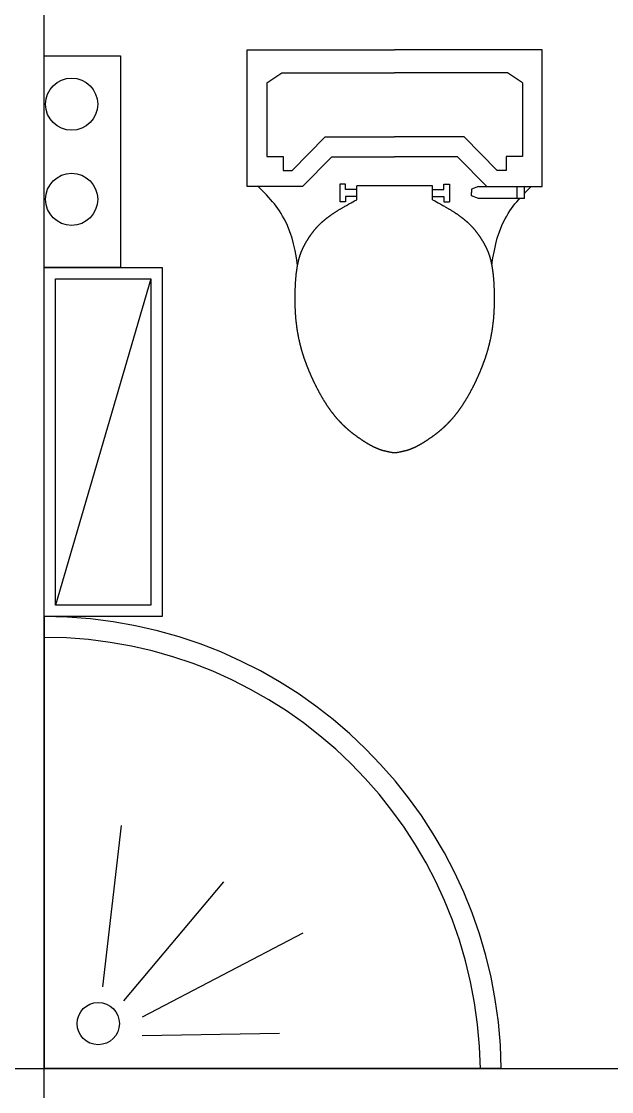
# Model space of a CAD drawing. Extents: x -72339 to 59654, y -38057 to 42097.
# Drawn here: x -4538 to -3519, y 31880 to 33727 of the extents above; entities that cross this region are included whole.
import ezdxf

# ---------------------------------------------------------------- set-up
doc = ezdxf.new("R2010")
doc.units = 0
doc.header["$MEASUREMENT"] = 0
doc.layers.get('0').update_dxf_attribs({"linetype": 'CONTINUOUS'})
doc.layers.add('HUM', color=7, linetype='CONTINUOUS')

# ---------------------------------------------------------------- blocks, each defined once
blk = doc.blocks.new('1068')
for p, q in [((350.8, 1758.5), (605.1, 1758.5)), ((350.8, 1522.4), (350.8, 1758.5)), ((859.5, 1758.5), (605.1, 1758.5)), ((859.5, 1522.4), (859.5, 1758.5)), ((384.7, 1701.6), (410.1, 1718.5)), ((410.1, 1718.5), (605.1, 1718.5)), ((800.2, 1718.5), (605.1, 1718.5)), ((825.6, 1701.6), (800.2, 1718.5)), ((384.7, 1701.6), (384.7, 1574.4)), ((825.6, 1701.6), (825.6, 1574.4)), ((428.2, 1550.2), (485.3, 1608.1)), ((485.3, 1608.1), (605.1, 1608.1)), ((725, 1608.1), (605.1, 1608.1)), ((782.1, 1550.2), (725, 1608.1)), ((384.7, 1574.4), (412.5, 1574.4)), ((412.5, 1574.4), (412.5, 1550.2)), ((445.8, 1522.4), (496.6, 1573.9)), ((496.6, 1573.9), (605.1, 1573.9)), ((713.7, 1573.9), (605.1, 1573.9)), ((764.5, 1522.4), (713.7, 1573.9)), ((797.8, 1574.4), (797.8, 1550.2)), ((825.6, 1574.4), (797.8, 1574.4)), ((412.5, 1550.2), (428.2, 1550.2)), ((797.8, 1550.2), (782.1, 1550.2)), ((445.8, 1522.4), (350.8, 1522.4)), ((510.6, 1526.3), (510.6, 1496.2)), ((520.1, 1526.3), (510.6, 1526.3)), ((520.1, 1517.2), (520.1, 1526.3)), ((538.9, 1517.2), (520.1, 1517.2)), ((539.7, 1499.5), (539.7, 1523.7)), ((670.6, 1523.7), (539.7, 1523.7)), ((670.6, 1499.5), (670.6, 1523.7)), ((671.4, 1517.2), (690.2, 1517.2)), ((690.2, 1526.3), (699.7, 1526.3)), ((690.2, 1517.2), (690.2, 1526.3)), ((699.7, 1526.3), (699.7, 1496.2)), ((749.8, 1522.4), (738, 1518)), ((738, 1518), (738, 1512.2)), ((749.8, 1522.4), (859.5, 1522.4)), ((816.6, 1502), (816.6, 1522.4)), ((829.1, 1502), (829.1, 1522.4)), ((520.1, 1496.2), (510.6, 1496.2)), ((520.1, 1505.3), (520.1, 1496.2)), ((538.9, 1505.3), (520.1, 1505.3)), ((671.4, 1505.3), (690.2, 1505.3)), ((690.2, 1505.3), (690.2, 1496.2)), ((690.2, 1496.2), (699.7, 1496.2)), ((738, 1506.4), (738, 1512.2)), ((749.8, 1502), (738, 1506.4)), ((829.1, 1502), (749.8, 1502)), ((184.4, 1363.2), (19.4, 799.7)), ((0, 780.3), (0, 0)), ((132.8, 419.4), (100.6, 141.3)), ((309.9, 322.6), (136.8, 117.1)), ((446.7, 234), (169, 88.9)), ((406.5, 60.7), (169, 56.7)), ((789.1, 0), (0, 0))]:
    blk.add_line(p, q)
for points in [[(132.1, 1747.9), (132.1, 1382.6), (0, 1382.6), (0, 1747.9)], [(203.8, 1382.6), (203.8, 780.3), (0, 780.3), (0, 1382.6)], [(184.4, 1363.2), (184.4, 799.7), (19.4, 799.7), (19.4, 1363.2)]]:
    blk.add_lwpolyline(points, close=True)
for points in [[(437.6, 1386.7), (435.6, 1399.3), (433.1, 1412.2), (430.6, 1423.4), (428, 1433.1), (425.4, 1441.5), (422.7, 1448.9), (420, 1455.3), (417.3, 1461.2), (414.6, 1466.5), (411.8, 1471.4), (409.1, 1476), (406.3, 1480.4), (403.4, 1484.5), (400.5, 1488.5), (397.5, 1492.3), (394.3, 1496.1), (391, 1500), (387.5, 1503.9), (383.8, 1507.9), (379.8, 1512.1), (375.4, 1516.5), (370.6, 1521.1), (369.3, 1522.4)], [(829.1, 1510.6), (830.5, 1512.1), (834.9, 1516.5), (839.7, 1521.1), (841, 1522.4)], [(670.6, 1499.5), (674.3, 1497.5), (677.6, 1495.7), (680.4, 1494.2), (682.8, 1492.9), (684.9, 1491.7), (686.7, 1490.8), (688.2, 1489.9), (689.6, 1489.1), (691, 1488.3), (692.2, 1487.6), (693.3, 1487), (694.4, 1486.4), (695.4, 1485.8), (696.4, 1485.2), (697.3, 1484.6), (698.2, 1484.1), (699.1, 1483.6), (700, 1483.1), (700.9, 1482.5), (701.7, 1482), (702.5, 1481.5), (703.3, 1481), (704.1, 1480.6), (704.8, 1480.1), (705.6, 1479.6), (706.3, 1479.2), (707, 1478.7), (707.7, 1478.3), (708.4, 1477.8), (709.1, 1477.4), (709.7, 1477), (710.4, 1476.5), (711, 1476.1), (711.6, 1475.7), (712.2, 1475.3), (712.8, 1474.9), (713.4, 1474.5), (713.9, 1474.1), (714.5, 1473.7), (715, 1473.3), (715.6, 1473), (716.1, 1472.6), (716.6, 1472.2), (717.1, 1471.9), (717.6, 1471.5), (718.1, 1471.1), (718.5, 1470.8), (719, 1470.4), (719.5, 1470.1), (719.9, 1469.8), (720.4, 1469.4), (720.8, 1469.1), (721.2, 1468.8), (721.7, 1468.4), (722.1, 1468.1), (722.5, 1467.8), (722.9, 1467.4), (723.3, 1467.1), (723.7, 1466.8), (724.1, 1466.5), (724.5, 1466.2), (724.9, 1465.9), (725.3, 1465.5), (725.6, 1465.2), (726, 1464.9), (726.4, 1464.6), (726.8, 1464.3), (727.1, 1464), (727.5, 1463.7), (727.8, 1463.4), (728.2, 1463.1), (728.5, 1462.8), (728.9, 1462.5), (729.2, 1462.2), (729.5, 1461.9), (729.9, 1461.6), (730.2, 1461.3), (730.5, 1461), (730.8, 1460.7), (731.2, 1460.5), (731.5, 1460.2), (731.8, 1459.9), (732.1, 1459.6), (732.4, 1459.3), (732.7, 1459), (733, 1458.7), (733.3, 1458.5), (733.6, 1458.2), (733.9, 1457.9), (734.2, 1457.6), (734.5, 1457.3), (734.7, 1457), (735, 1456.8), (735.3, 1456.5), (735.6, 1456.2), (735.9, 1455.9), (736.1, 1455.6), (736.4, 1455.4), (736.7, 1455.1), (737, 1454.8), (737.2, 1454.5), (737.5, 1454.2), (737.7, 1454), (738, 1453.7), (738.3, 1453.4), (738.5, 1453.1), (738.8, 1452.8), (739, 1452.6), (739.3, 1452.3), (739.6, 1452), (739.8, 1451.7), (740.1, 1451.4), (740.3, 1451.1), (740.6, 1450.9), (740.8, 1450.6), (741.1, 1450.3), (741.3, 1450), (741.5, 1449.7), (741.8, 1449.4), (742, 1449.1), (742.3, 1448.9), (742.5, 1448.6), (742.8, 1448.3), (743, 1448), (743.3, 1447.7), (743.5, 1447.4), (743.7, 1447.1), (744, 1446.8), (744.2, 1446.5), (744.5, 1446.2), (744.7, 1445.9), (744.9, 1445.6), (745.2, 1445.3), (745.4, 1445), (745.7, 1444.7), (745.9, 1444.4), (746.1, 1444.1), (746.4, 1443.8), (746.6, 1443.5), (746.8, 1443.2), (747.1, 1442.9), (747.3, 1442.6), (747.6, 1442.2), (747.8, 1441.9), (748, 1441.6), (748.3, 1441.3), (748.5, 1441), (748.7, 1440.6), (749, 1440.3), (749.2, 1440), (749.4, 1439.7), (749.7, 1439.3), (749.9, 1439), (750.1, 1438.7), (750.4, 1438.4), (750.6, 1438), (750.8, 1437.7), (751.1, 1437.4), (751.3, 1437), (751.5, 1436.7), (751.8, 1436.3), (752, 1436), (752.2, 1435.6), (752.5, 1435.3), (752.7, 1434.9), (752.9, 1434.6), (753.2, 1434.2), (753.4, 1433.9), (753.6, 1433.5), (753.8, 1433.2), (754.1, 1432.8), (754.3, 1432.4), (754.5, 1432.1), (754.8, 1431.7), (755, 1431.3), (755.2, 1431), (755.5, 1430.6), (755.7, 1430.2), (755.9, 1429.9), (756.2, 1429.5), (756.4, 1429.1), (756.6, 1428.7), (756.8, 1428.3), (757.1, 1427.9), (757.3, 1427.5), (757.5, 1427.2), (757.8, 1426.8), (758, 1426.4), (758.2, 1426), (758.5, 1425.6), (758.7, 1425.2), (758.9, 1424.7), (759.1, 1424.3), (759.4, 1423.9), (759.6, 1423.5), (759.8, 1423.1), (760, 1422.7), (760.3, 1422.3), (760.5, 1421.8), (760.7, 1421.4), (761, 1421), (761.2, 1420.5), (761.4, 1420.1), (761.6, 1419.7), (761.8, 1419.2), (762.1, 1418.8), (762.3, 1418.3), (762.5, 1417.9), (762.7, 1417.5), (762.9, 1417), (763.2, 1416.5), (763.4, 1416.1), (763.6, 1415.6), (763.8, 1415.2), (764, 1414.7), (764.2, 1414.2), (764.4, 1413.7), (764.7, 1413.3), (764.9, 1412.8), (765.1, 1412.3), (765.3, 1411.8), (765.5, 1411.3), (765.7, 1410.8), (765.9, 1410.3), (766.1, 1409.9), (766.3, 1409.4), (766.5, 1408.8), (766.7, 1408.3), (766.9, 1407.8), (767.1, 1407.3), (767.3, 1406.8), (767.5, 1406.3), (767.6, 1405.8), (767.8, 1405.2), (768, 1404.7), (768.2, 1404.2), (768.4, 1403.6), (768.6, 1403.1), (768.7, 1402.5), (768.9, 1402), (769.1, 1401.5), (769.3, 1400.9), (769.4, 1400.3), (769.6, 1399.8), (769.8, 1399.2), (769.9, 1398.7), (770.1, 1398.1), (770.2, 1397.5), (770.4, 1396.9), (770.6, 1396.3), (770.7, 1395.8), (770.9, 1395.2), (771, 1394.6), (771.2, 1394), (771.3, 1393.4), (771.4, 1392.8), (771.6, 1392.2), (771.7, 1391.6), (771.9, 1390.9), (772, 1390.3), (772.1, 1389.7), (772.2, 1389.1), (772.4, 1388.5), (772.5, 1387.8), (772.6, 1387.2), (772.7, 1386.5), (772.9, 1385.9), (773, 1385.3), (773.1, 1384.6), (773.2, 1383.9), (773.3, 1383.3), (773.4, 1382.6), (773.5, 1382), (773.6, 1381.3), (773.7, 1380.6), (773.8, 1379.9), (773.9, 1379.3), (774, 1378.6), (774.1, 1377.9), (774.2, 1377.2), (774.3, 1376.5), (774.4, 1375.8), (774.5, 1375.1), (774.6, 1374.4), (774.7, 1373.7), (774.8, 1373), (774.8, 1372.2), (774.9, 1371.5), (775, 1370.8), (775.1, 1370), (775.2, 1369.3), (775.2, 1368.6), (775.3, 1367.8), (775.4, 1367.1), (775.4, 1366.3), (775.5, 1365.6), (775.6, 1364.8), (775.6, 1364.1), (775.7, 1363.3), (775.8, 1362.5), (775.8, 1361.7), (775.9, 1361), (775.9, 1360.2), (776, 1359.4), (776.1, 1358.6), (776.1, 1357.8), (776.2, 1357), (776.2, 1356.2), (776.3, 1355.4), (776.3, 1354.6), (776.3, 1353.8), (776.4, 1353), (776.4, 1352.1), (776.5, 1351.3), (776.5, 1350.5), (776.6, 1349.6), (776.6, 1348.8), (776.6, 1348), (776.7, 1347.1), (776.7, 1346.3), (776.7, 1345.4), (776.8, 1344.6), (776.8, 1343.7), (776.8, 1342.9), (776.8, 1342), (776.9, 1341.1), (776.9, 1340.3), (776.9, 1339.4), (776.9, 1338.5), (776.9, 1337.6), (776.9, 1336.8), (777, 1335.9), (777, 1335), (777, 1334.1), (777, 1333.2), (777, 1332.4), (777, 1331.5), (777, 1330.6), (777, 1329.7), (777, 1328.8), (777, 1327.9), (777, 1327), (777, 1326.1), (777, 1325.2), (777, 1324.3), (777, 1323.4), (777, 1322.5), (777, 1321.6), (776.9, 1320.7), (776.9, 1319.8), (776.9, 1318.9), (776.9, 1318.1), (776.9, 1317.2), (776.8, 1316.3), (776.8, 1315.4), (776.8, 1314.5), (776.7, 1313.6), (776.7, 1312.7), (776.7, 1311.8), (776.6, 1310.9), (776.6, 1310), (776.6, 1309.1), (776.5, 1308.2), (776.5, 1307.3), (776.4, 1306.4), (776.4, 1305.6), (776.3, 1304.7), (776.3, 1303.8), (776.2, 1302.9), (776.2, 1302), (776.1, 1301.2), (776, 1300.3), (776, 1299.4), (775.9, 1298.5), (775.8, 1297.7), (775.8, 1296.8), (775.7, 1295.9), (775.6, 1295.1), (775.5, 1294.2), (775.5, 1293.4), (775.4, 1292.5), (775.3, 1291.7), (775.2, 1290.8), (775.1, 1290), (775, 1289.1), (774.9, 1288.3), (774.8, 1287.5), (774.8, 1286.6), (774.7, 1285.8), (774.6, 1285), (774.5, 1284.2), (774.3, 1283.3), (774.2, 1282.5), (774.1, 1281.7), (774, 1280.9), (773.9, 1280.1), (773.8, 1279.3), (773.7, 1278.5), (773.6, 1277.7), (773.4, 1276.9), (773.3, 1276.1), (773.2, 1275.3), (773.1, 1274.5), (773, 1273.7), (772.8, 1272.9), (772.7, 1272.1), (772.6, 1271.4), (772.4, 1270.6), (772.3, 1269.8), (772.2, 1269), (772, 1268.3), (771.9, 1267.5), (771.8, 1266.7), (771.6, 1266), (771.5, 1265.2), (771.3, 1264.5), (771.2, 1263.7), (771, 1263), (770.9, 1262.2), (770.7, 1261.5), (770.6, 1260.8), (770.4, 1260), (770.3, 1259.3), (770.1, 1258.6), (770, 1257.9), (769.8, 1257.1), (769.7, 1256.4), (769.5, 1255.7), (769.3, 1255), (769.2, 1254.3), (769, 1253.6), (768.8, 1252.9), (768.7, 1252.2), (768.5, 1251.5), (768.3, 1250.8), (768.2, 1250.1), (768, 1249.4), (767.8, 1248.7), (767.7, 1248), (767.5, 1247.3), (767.3, 1246.7), (767.1, 1246), (767, 1245.3), (766.8, 1244.7), (766.6, 1244), (766.4, 1243.3), (766.3, 1242.7), (766.1, 1242), (765.9, 1241.4), (765.7, 1240.7), (765.5, 1240.1), (765.4, 1239.4), (765.2, 1238.8), (765, 1238.1), (764.8, 1237.5), (764.6, 1236.9), (764.4, 1236.2), (764.2, 1235.6), (764, 1235), (763.9, 1234.3), (763.7, 1233.7), (763.5, 1233.1), (763.3, 1232.5), (763.1, 1231.9), (762.9, 1231.2), (762.7, 1230.6), (762.5, 1230), (762.3, 1229.4), (762.1, 1228.8), (761.9, 1228.2), (761.7, 1227.5), (761.5, 1226.9), (761.3, 1226.3), (761.1, 1225.7), (760.9, 1225.1), (760.6, 1224.5), (760.4, 1223.9), (760.2, 1223.3), (760, 1222.7), (759.8, 1222.1), (759.6, 1221.5), (759.4, 1220.9), (759.1, 1220.3), (758.9, 1219.7), (758.7, 1219.1), (758.5, 1218.5), (758.3, 1217.9), (758, 1217.3), (757.8, 1216.7), (757.6, 1216.1), (757.4, 1215.5), (757.1, 1214.9), (756.9, 1214.3), (756.7, 1213.7), (756.4, 1213.1), (756.2, 1212.5), (756, 1211.9), (755.7, 1211.3), (755.5, 1210.7), (755.3, 1210.1), (755, 1209.5), (754.8, 1208.9), (754.5, 1208.3), (754.3, 1207.7), (754.1, 1207.1), (753.8, 1206.5), (753.6, 1205.9), (753.3, 1205.3), (753.1, 1204.6), (752.8, 1204), (752.6, 1203.4), (752.3, 1202.8), (752, 1202.2), (751.8, 1201.6), (751.5, 1201), (751.3, 1200.4), (751, 1199.7), (750.7, 1199.1), (750.5, 1198.5), (750.2, 1197.9), (749.9, 1197.3), (749.7, 1196.7), (749.4, 1196), (749.1, 1195.4), (748.9, 1194.8), (748.6, 1194.2), (748.3, 1193.6), (748, 1192.9), (747.7, 1192.3), (747.5, 1191.7), (747.2, 1191.1), (746.9, 1190.4), (746.6, 1189.8), (746.3, 1189.2), (746, 1188.6), (745.7, 1187.9), (745.5, 1187.3), (745.2, 1186.7), (744.9, 1186.1), (744.6, 1185.4), (744.3, 1184.8), (744, 1184.2), (743.7, 1183.5), (743.4, 1182.9), (743.1, 1182.3), (742.8, 1181.7), (742.4, 1181), (742.1, 1180.4), (741.8, 1179.8), (741.5, 1179.1), (741.2, 1178.5), (740.9, 1177.9), (740.6, 1177.2), (740.2, 1176.6), (739.9, 1176), (739.6, 1175.3), (739.3, 1174.7), (738.9, 1174.1), (738.6, 1173.4), (738.3, 1172.8), (738, 1172.2), (737.6, 1171.5), (737.3, 1170.9), (736.9, 1170.3), (736.6, 1169.6), (736.3, 1169), (735.9, 1168.4), (735.6, 1167.7), (735.2, 1167.1), (734.9, 1166.5), (734.5, 1165.8), (734.2, 1165.2), (733.8, 1164.6), (733.5, 1164), (733.1, 1163.3), (732.8, 1162.7), (732.4, 1162.1), (732, 1161.4), (731.7, 1160.8), (731.3, 1160.2), (730.9, 1159.5), (730.6, 1158.9), (730.2, 1158.3), (729.8, 1157.7), (729.5, 1157), (729.1, 1156.4), (728.7, 1155.8), (728.3, 1155.2), (728, 1154.5), (727.6, 1153.9), (727.2, 1153.3), (726.8, 1152.7), (726.4, 1152), (726.1, 1151.4), (725.7, 1150.8), (725.3, 1150.2), (724.9, 1149.6), (724.5, 1149), (724.1, 1148.4), (723.7, 1147.8), (723.3, 1147.1), (722.9, 1146.5), (722.6, 1145.9), (722.2, 1145.3), (721.8, 1144.7), (721.4, 1144.1), (721, 1143.5), (720.6, 1142.9), (720.2, 1142.4), (719.8, 1141.8), (719.4, 1141.2), (719, 1140.6), (718.6, 1140), (718.2, 1139.4), (717.7, 1138.8), (717.3, 1138.3), (716.9, 1137.7), (716.5, 1137.1), (716.1, 1136.5), (715.7, 1136), (715.3, 1135.4), (714.9, 1134.9), (714.5, 1134.3), (714.1, 1133.7), (713.6, 1133.2), (713.2, 1132.6), (712.8, 1132.1), (712.4, 1131.5), (712, 1131), (711.6, 1130.4), (711.2, 1129.9), (710.7, 1129.4), (710.3, 1128.8), (709.9, 1128.3), (709.5, 1127.8), (709.1, 1127.3), (708.6, 1126.8), (708.2, 1126.2), (707.8, 1125.7), (707.4, 1125.2), (707, 1124.7), (706.5, 1124.2), (706.1, 1123.7), (705.7, 1123.2), (705.3, 1122.7), (704.9, 1122.2), (704.4, 1121.7), (704, 1121.2), (703.6, 1120.8), (703.2, 1120.3), (702.7, 1119.8), (702.3, 1119.3), (701.9, 1118.8), (701.5, 1118.4), (701, 1117.9), (700.6, 1117.4), (700.2, 1117), (699.7, 1116.5), (699.3, 1116.1), (698.9, 1115.6), (698.5, 1115.2), (698, 1114.7), (697.6, 1114.3), (697.2, 1113.8), (696.7, 1113.4), (696.3, 1112.9), (695.9, 1112.5), (695.4, 1112.1), (695, 1111.6), (694.6, 1111.2), (694.1, 1110.8), (693.7, 1110.4), (693.3, 1109.9), (692.8, 1109.5), (692.4, 1109.1), (692, 1108.7), (691.5, 1108.3), (691.1, 1107.8), (690.6, 1107.4), (690.2, 1107), (689.8, 1106.6), (689.3, 1106.2), (688.9, 1105.8), (688.4, 1105.4), (688, 1105), (687.6, 1104.6), (687.1, 1104.2), (686.7, 1103.9), (686.2, 1103.5), (685.8, 1103.1), (685.4, 1102.7), (684.9, 1102.3), (684.5, 1101.9), (684, 1101.5), (683.6, 1101.2), (683.1, 1100.8), (682.7, 1100.4), (682.2, 1100), (681.8, 1099.7), (681.3, 1099.3), (680.9, 1098.9), (680.4, 1098.6), (680, 1098.2), (679.6, 1097.9), (679.1, 1097.5), (678.7, 1097.1), (678.2, 1096.8), (677.8, 1096.4), (677.3, 1096.1), (676.9, 1095.7), (676.4, 1095.4), (676, 1095), (675.5, 1094.7), (675.1, 1094.3), (674.6, 1094), (674.2, 1093.7), (673.7, 1093.3), (673.3, 1093), (672.8, 1092.7), (672.4, 1092.3), (671.9, 1092), (671.5, 1091.7), (671, 1091.3), (670.6, 1091), (670.1, 1090.7), (669.7, 1090.4), (669.2, 1090.1), (668.8, 1089.7), (668.3, 1089.4), (667.9, 1089.1), (667.5, 1088.8), (667, 1088.5), (666.6, 1088.2), (666.1, 1087.9), (665.7, 1087.6), (665.2, 1087.3), (664.8, 1087), (664.4, 1086.7), (663.9, 1086.4), (663.5, 1086.1), (663, 1085.8), (662.6, 1085.5), (662.2, 1085.2), (661.7, 1084.9), (661.3, 1084.6), (660.9, 1084.3), (660.4, 1084), (660, 1083.8), (659.6, 1083.5), (659.1, 1083.2), (658.7, 1082.9), (658.3, 1082.6), (657.9, 1082.4), (657.4, 1082.1), (657, 1081.8), (656.6, 1081.6), (656.2, 1081.3), (655.8, 1081), (655.3, 1080.8), (654.9, 1080.5), (654.5, 1080.3), (654.1, 1080), (653.7, 1079.7), (653.3, 1079.5), (652.8, 1079.2), (652.4, 1079), (652, 1078.7), (651.6, 1078.5), (651.2, 1078.3), (650.8, 1078), (650.4, 1077.8), (650, 1077.5), (649.6, 1077.3), (649.2, 1077.1), (648.8, 1076.8), (648.4, 1076.6), (648, 1076.4), (647.6, 1076.1), (647.2, 1075.9), (646.8, 1075.7), (646.4, 1075.5), (646, 1075.3), (645.6, 1075), (645.2, 1074.8), (644.8, 1074.6), (644.4, 1074.4), (643.9, 1074.2), (643.5, 1074), (643.1, 1073.8), (642.7, 1073.6), (642.3, 1073.3), (641.9, 1073.1), (641.5, 1072.9), (641.1, 1072.7), (640.7, 1072.5), (640.3, 1072.4), (639.9, 1072.2), (639.5, 1072), (639.1, 1071.8), (638.7, 1071.6), (638.3, 1071.4), (637.9, 1071.2), (637.5, 1071), (637, 1070.9), (636.6, 1070.7), (636.2, 1070.5), (635.8, 1070.3), (635.4, 1070.1), (635, 1070), (634.5, 1069.8), (634.1, 1069.6), (633.7, 1069.5), (633.3, 1069.3), (632.9, 1069.1), (632.4, 1069), (632, 1068.8), (631.6, 1068.7), (631.1, 1068.5), (630.7, 1068.4), (630.3, 1068.2), (629.8, 1068.1), (629.4, 1067.9), (628.9, 1067.8), (628.5, 1067.6), (628, 1067.5), (627.6, 1067.3), (627.1, 1067.2), (626.7, 1067), (626.2, 1066.9), (625.7, 1066.8), (625.3, 1066.6), (624.8, 1066.5), (624.3, 1066.4), (623.8, 1066.2), (623.4, 1066.1), (622.9, 1066), (622.4, 1065.9), (621.8, 1065.7), (621.3, 1065.6), (620.8, 1065.5), (620.3, 1065.4), (619.8, 1065.2), (619.2, 1065.1), (618.7, 1065), (618.1, 1064.9), (617.5, 1064.7), (617, 1064.6), (616.4, 1064.5), (615.8, 1064.4), (615.2, 1064.3), (614.6, 1064.1), (613.9, 1064), (613.3, 1063.9), (612.7, 1063.8), (612, 1063.6), (611.3, 1063.5), (610.6, 1063.4), (610, 1063.3), (609.3, 1063.2), (608.7, 1063), (608, 1062.9), (607.5, 1062.8), (607, 1062.8), (606.5, 1062.7), (606.2, 1062.6), (605.9, 1062.6), (605.7, 1062.5), (605.5, 1062.5), (605.4, 1062.5), (605.3, 1062.5), (605.2, 1062.5), (605.1, 1062.5), (605.1, 1062.5), (605, 1062.5), (604.9, 1062.5), (604.8, 1062.5), (604.6, 1062.5), (604.4, 1062.6), (604.1, 1062.6), (603.8, 1062.7), (603.3, 1062.8), (602.8, 1062.8), (602.3, 1062.9), (601.6, 1063), (601, 1063.2), (600.3, 1063.3), (599.7, 1063.4), (599, 1063.5), (598.3, 1063.6), (597.6, 1063.8), (597, 1063.9), (596.4, 1064), (595.7, 1064.1), (595.1, 1064.3), (594.5, 1064.4), (593.9, 1064.5), (593.3, 1064.6), (592.8, 1064.7), (592.2, 1064.9), (591.6, 1065), (591.1, 1065.1), (590.5, 1065.2), (590, 1065.4), (589.5, 1065.5), (589, 1065.6), (588.4, 1065.7), (587.9, 1065.9), (587.4, 1066), (586.9, 1066.1), (586.5, 1066.2), (586, 1066.4), (585.5, 1066.5), (585, 1066.6), (584.6, 1066.8), (584.1, 1066.9), (583.6, 1067), (583.2, 1067.2), (582.7, 1067.3), (582.3, 1067.5), (581.8, 1067.6), (581.4, 1067.8), (580.9, 1067.9), (580.5, 1068.1), (580, 1068.2), (579.6, 1068.4), (579.2, 1068.5), (578.7, 1068.7), (578.3, 1068.8), (577.9, 1069), (577.4, 1069.1), (577, 1069.3), (576.6, 1069.5), (576.2, 1069.6), (575.7, 1069.8), (575.3, 1070), (574.9, 1070.1), (574.5, 1070.3), (574.1, 1070.5), (573.7, 1070.7), (573.3, 1070.9), (572.8, 1071), (572.4, 1071.2), (572, 1071.4), (571.6, 1071.6), (571.2, 1071.8), (570.8, 1072), (570.4, 1072.2), (570, 1072.4), (569.6, 1072.5), (569.2, 1072.7), (568.8, 1072.9), (568.4, 1073.1), (568, 1073.3), (567.6, 1073.6), (567.2, 1073.8), (566.8, 1074), (566.4, 1074.2), (565.9, 1074.4), (565.5, 1074.6), (565.1, 1074.8), (564.7, 1075), (564.3, 1075.3), (563.9, 1075.5), (563.5, 1075.7), (563.1, 1075.9), (562.7, 1076.1), (562.3, 1076.4), (561.9, 1076.6), (561.5, 1076.8), (561.1, 1077.1), (560.7, 1077.3), (560.3, 1077.5), (559.9, 1077.8), (559.5, 1078), (559.1, 1078.3), (558.7, 1078.5), (558.3, 1078.7), (557.9, 1079), (557.5, 1079.2), (557, 1079.5), (556.6, 1079.7), (556.2, 1080), (555.8, 1080.3), (555.4, 1080.5), (555, 1080.8), (554.5, 1081), (554.1, 1081.3), (553.7, 1081.6), (553.3, 1081.8), (552.9, 1082.1), (552.4, 1082.4), (552, 1082.6), (551.6, 1082.9), (551.1, 1083.2), (550.7, 1083.5), (550.3, 1083.8), (549.9, 1084), (549.4, 1084.3), (549, 1084.6), (548.6, 1084.9), (548.1, 1085.2), (547.7, 1085.5), (547.2, 1085.8), (546.8, 1086.1), (546.4, 1086.4), (545.9, 1086.7), (545.5, 1087), (545.1, 1087.3), (544.6, 1087.6), (544.2, 1087.9), (543.7, 1088.2), (543.3, 1088.5), (542.8, 1088.8), (542.4, 1089.1), (542, 1089.4), (541.5, 1089.7), (541.1, 1090.1), (540.6, 1090.4), (540.2, 1090.7), (539.7, 1091), (539.3, 1091.3), (538.8, 1091.7), (538.4, 1092), (537.9, 1092.3), (537.5, 1092.7), (537, 1093), (536.6, 1093.3), (536.1, 1093.7), (535.7, 1094), (535.2, 1094.3), (534.8, 1094.7), (534.3, 1095), (533.9, 1095.4), (533.4, 1095.7), (533, 1096.1), (532.5, 1096.4), (532.1, 1096.8), (531.6, 1097.1), (531.2, 1097.5), (530.7, 1097.9), (530.3, 1098.2), (529.9, 1098.6), (529.4, 1098.9), (529, 1099.3), (528.5, 1099.7), (528.1, 1100), (527.6, 1100.4), (527.2, 1100.8), (526.7, 1101.2), (526.3, 1101.5), (525.8, 1101.9), (525.4, 1102.3), (524.9, 1102.7), (524.5, 1103.1), (524.1, 1103.5), (523.6, 1103.9), (523.2, 1104.2), (522.7, 1104.6), (522.3, 1105), (521.9, 1105.4), (521.4, 1105.8), (521, 1106.2), (520.5, 1106.6), (520.1, 1107), (519.7, 1107.4), (519.2, 1107.8), (518.8, 1108.3), (518.3, 1108.7), (517.9, 1109.1), (517.5, 1109.5), (517, 1109.9), (516.6, 1110.4), (516.2, 1110.8), (515.7, 1111.2), (515.3, 1111.6), (514.9, 1112.1), (514.4, 1112.5), (514, 1112.9), (513.6, 1113.4), (513.1, 1113.8), (512.7, 1114.3), (512.3, 1114.7), (511.8, 1115.2), (511.4, 1115.6), (511, 1116.1), (510.6, 1116.5), (510.1, 1117), (509.7, 1117.4), (509.3, 1117.9), (508.8, 1118.4), (508.4, 1118.8), (508, 1119.3), (507.6, 1119.8), (507.1, 1120.3), (506.7, 1120.8), (506.3, 1121.2), (505.9, 1121.7), (505.4, 1122.2), (505, 1122.7), (504.6, 1123.2), (504.2, 1123.7), (503.8, 1124.2), (503.3, 1124.7), (502.9, 1125.2), (502.5, 1125.7), (502.1, 1126.2), (501.6, 1126.8), (501.2, 1127.3), (500.8, 1127.8), (500.4, 1128.3), (500, 1128.8), (499.6, 1129.4), (499.1, 1129.9), (498.7, 1130.4), (498.3, 1131), (497.9, 1131.5), (497.5, 1132.1), (497.1, 1132.6), (496.7, 1133.2), (496.2, 1133.7), (495.8, 1134.3), (495.4, 1134.9), (495, 1135.4), (494.6, 1136), (494.2, 1136.5), (493.8, 1137.1), (493.4, 1137.7), (493, 1138.3), (492.6, 1138.8), (492.1, 1139.4), (491.7, 1140), (491.3, 1140.6), (490.9, 1141.2), (490.5, 1141.8), (490.1, 1142.4), (489.7, 1142.9), (489.3, 1143.5), (488.9, 1144.1), (488.5, 1144.7), (488.1, 1145.3), (487.7, 1145.9), (487.3, 1146.5), (487, 1147.1), (486.6, 1147.8), (486.2, 1148.4), (485.8, 1149), (485.4, 1149.6), (485, 1150.2), (484.6, 1150.8), (484.2, 1151.4), (483.9, 1152), (483.5, 1152.7), (483.1, 1153.3), (482.7, 1153.9), (482.3, 1154.5), (482, 1155.2), (481.6, 1155.8), (481.2, 1156.4), (480.8, 1157), (480.5, 1157.7), (480.1, 1158.3), (479.7, 1158.9), (479.3, 1159.5), (479, 1160.2), (478.6, 1160.8), (478.3, 1161.4), (477.9, 1162.1), (477.5, 1162.7), (477.2, 1163.3), (476.8, 1164), (476.5, 1164.6), (476.1, 1165.2), (475.8, 1165.8), (475.4, 1166.5), (475.1, 1167.1), (474.7, 1167.7), (474.4, 1168.4), (474, 1169), (473.7, 1169.6), (473.4, 1170.3), (473, 1170.9), (472.7, 1171.5), (472.3, 1172.2), (472, 1172.8), (471.7, 1173.4), (471.4, 1174.1), (471, 1174.7), (470.7, 1175.3), (470.4, 1176), (470.1, 1176.6), (469.7, 1177.2), (469.4, 1177.9), (469.1, 1178.5), (468.8, 1179.1), (468.5, 1179.8), (468.2, 1180.4), (467.9, 1181), (467.5, 1181.7), (467.2, 1182.3), (466.9, 1182.9), (466.6, 1183.5), (466.3, 1184.2), (466, 1184.8), (465.7, 1185.4), (465.4, 1186.1), (465.1, 1186.7), (464.8, 1187.3), (464.6, 1187.9), (464.3, 1188.6), (464, 1189.2), (463.7, 1189.8), (463.4, 1190.4), (463.1, 1191.1), (462.8, 1191.7), (462.6, 1192.3), (462.3, 1192.9), (462, 1193.6), (461.7, 1194.2), (461.4, 1194.8), (461.2, 1195.4), (460.9, 1196), (460.6, 1196.7), (460.4, 1197.3), (460.1, 1197.9), (459.8, 1198.5), (459.6, 1199.1), (459.3, 1199.7), (459, 1200.4), (458.8, 1201), (458.5, 1201.6), (458.3, 1202.2), (458, 1202.8), (457.7, 1203.4), (457.5, 1204), (457.2, 1204.6), (457, 1205.3), (456.7, 1205.9), (456.5, 1206.5), (456.2, 1207.1), (456, 1207.7), (455.8, 1208.3), (455.5, 1208.9), (455.3, 1209.5), (455, 1210.1), (454.8, 1210.7), (454.6, 1211.3), (454.3, 1211.9), (454.1, 1212.5), (453.9, 1213.1), (453.6, 1213.7), (453.4, 1214.3), (453.2, 1214.9), (452.9, 1215.5), (452.7, 1216.1), (452.5, 1216.7), (452.3, 1217.3), (452, 1217.9), (451.8, 1218.5), (451.6, 1219.1), (451.4, 1219.7), (451.2, 1220.3), (450.9, 1220.9), (450.7, 1221.5), (450.5, 1222.1), (450.3, 1222.7), (450.1, 1223.3), (449.9, 1223.9), (449.7, 1224.5), (449.4, 1225.1), (449.2, 1225.7), (449, 1226.3), (448.8, 1226.9), (448.6, 1227.5), (448.4, 1228.2), (448.2, 1228.8), (448, 1229.4), (447.8, 1230), (447.6, 1230.6), (447.4, 1231.2), (447.2, 1231.9), (447, 1232.5), (446.8, 1233.1), (446.6, 1233.7), (446.4, 1234.3), (446.3, 1235), (446.1, 1235.6), (445.9, 1236.2), (445.7, 1236.9), (445.5, 1237.5), (445.3, 1238.1), (445.1, 1238.8), (444.9, 1239.4), (444.8, 1240.1), (444.6, 1240.7), (444.4, 1241.4), (444.2, 1242), (444, 1242.7), (443.9, 1243.3), (443.7, 1244), (443.5, 1244.7), (443.3, 1245.3), (443.1, 1246), (443, 1246.7), (442.8, 1247.3), (442.6, 1248), (442.5, 1248.7), (442.3, 1249.4), (442.1, 1250.1), (442, 1250.8), (441.8, 1251.5), (441.6, 1252.2), (441.5, 1252.9), (441.3, 1253.6), (441.1, 1254.3), (441, 1255), (440.8, 1255.7), (440.6, 1256.4), (440.5, 1257.1), (440.3, 1257.9), (440.2, 1258.6), (440, 1259.3), (439.9, 1260), (439.7, 1260.8), (439.6, 1261.5), (439.4, 1262.2), (439.3, 1263), (439.1, 1263.7), (439, 1264.5), (438.8, 1265.2), (438.7, 1266), (438.5, 1266.7), (438.4, 1267.5), (438.3, 1268.3), (438.1, 1269), (438, 1269.8), (437.9, 1270.6), (437.7, 1271.4), (437.6, 1272.1), (437.5, 1272.9), (437.3, 1273.7), (437.2, 1274.5), (437.1, 1275.3), (437, 1276.1), (436.9, 1276.9), (436.7, 1277.7), (436.6, 1278.5), (436.5, 1279.3), (436.4, 1280.1), (436.3, 1280.9), (436.2, 1281.7), (436.1, 1282.5), (436, 1283.3), (435.8, 1284.2), (435.7, 1285), (435.6, 1285.8), (435.5, 1286.6), (435.5, 1287.5), (435.4, 1288.3), (435.3, 1289.1), (435.2, 1290), (435.1, 1290.8), (435, 1291.7), (434.9, 1292.5), (434.8, 1293.4), (434.8, 1294.2), (434.7, 1295.1), (434.6, 1295.9), (434.5, 1296.8), (434.5, 1297.7), (434.4, 1298.5), (434.3, 1299.4), (434.3, 1300.3), (434.2, 1301.2), (434.1, 1302), (434.1, 1302.9), (434, 1303.8), (434, 1304.7), (433.9, 1305.6), (433.9, 1306.4), (433.8, 1307.3), (433.8, 1308.2), (433.7, 1309.1), (433.7, 1310), (433.7, 1310.9), (433.6, 1311.8), (433.6, 1312.7), (433.6, 1313.6), (433.5, 1314.5), (433.5, 1315.4), (433.5, 1316.3), (433.4, 1317.2), (433.4, 1318.1), (433.4, 1318.9), (433.4, 1319.8), (433.4, 1320.7), (433.3, 1321.6), (433.3, 1322.5), (433.3, 1323.4), (433.3, 1324.3), (433.3, 1325.2), (433.3, 1326.1), (433.3, 1327), (433.3, 1327.9), (433.3, 1328.8), (433.3, 1329.7), (433.3, 1330.6), (433.3, 1331.5), (433.3, 1332.4), (433.3, 1333.2), (433.3, 1334.1), (433.3, 1335), (433.3, 1335.9), (433.4, 1336.8), (433.4, 1337.6), (433.4, 1338.5), (433.4, 1339.4), (433.4, 1340.3), (433.4, 1341.1), (433.5, 1342), (433.5, 1342.9), (433.5, 1343.7), (433.5, 1344.6), (433.6, 1345.4), (433.6, 1346.3), (433.6, 1347.1), (433.7, 1348), (433.7, 1348.8), (433.7, 1349.6), (433.8, 1350.5), (433.8, 1351.3), (433.9, 1352.1), (433.9, 1353), (434, 1353.8), (434, 1354.6), (434, 1355.4), (434.1, 1356.2), (434.1, 1357), (434.2, 1357.8), (434.2, 1358.6), (434.3, 1359.4), (434.4, 1360.2), (434.4, 1361), (434.5, 1361.7), (434.5, 1362.5), (434.6, 1363.3), (434.7, 1364.1), (434.7, 1364.8), (434.8, 1365.6), (434.9, 1366.3), (434.9, 1367.1), (435, 1367.8), (435.1, 1368.6), (435.1, 1369.3), (435.2, 1370), (435.3, 1370.8), (435.4, 1371.5), (435.4, 1372.2), (435.5, 1373), (435.6, 1373.7), (435.7, 1374.4), (435.8, 1375.1), (435.9, 1375.8), (436, 1376.5), (436.1, 1377.2), (436.2, 1377.9), (436.3, 1378.6), (436.4, 1379.3), (436.5, 1379.9), (436.6, 1380.6), (436.7, 1381.3), (436.8, 1382), (436.9, 1382.6), (437, 1383.3), (437.1, 1383.9), (437.2, 1384.6), (437.3, 1385.3), (437.4, 1385.9), (437.6, 1386.5), (437.7, 1387.2), (437.8, 1387.8), (437.9, 1388.5), (438.1, 1389.1), (438.2, 1389.7), (438.3, 1390.3), (438.4, 1390.9), (438.6, 1391.6), (438.7, 1392.2), (438.9, 1392.8), (439, 1393.4), (439.1, 1394), (439.3, 1394.6), (439.4, 1395.2), (439.6, 1395.8), (439.7, 1396.3), (439.9, 1396.9), (440.1, 1397.5), (440.2, 1398.1), (440.4, 1398.7), (440.5, 1399.2), (440.7, 1399.8), (440.9, 1400.3), (441, 1400.9), (441.2, 1401.5), (441.4, 1402), (441.6, 1402.5), (441.7, 1403.1), (441.9, 1403.6), (442.1, 1404.2), (442.3, 1404.7), (442.5, 1405.2), (442.7, 1405.8), (442.8, 1406.3), (443, 1406.8), (443.2, 1407.3), (443.4, 1407.8), (443.6, 1408.3), (443.8, 1408.8), (444, 1409.4), (444.2, 1409.9), (444.4, 1410.3), (444.6, 1410.8), (444.8, 1411.3), (445, 1411.8), (445.2, 1412.3), (445.4, 1412.8), (445.6, 1413.3), (445.9, 1413.7), (446.1, 1414.2), (446.3, 1414.7), (446.5, 1415.2), (446.7, 1415.6), (446.9, 1416.1), (447.1, 1416.5), (447.4, 1417), (447.6, 1417.5), (447.8, 1417.9), (448, 1418.3), (448.2, 1418.8), (448.5, 1419.2), (448.7, 1419.7), (448.9, 1420.1), (449.1, 1420.5), (449.3, 1421), (449.6, 1421.4), (449.8, 1421.8), (450, 1422.3), (450.3, 1422.7), (450.5, 1423.1), (450.7, 1423.5), (450.9, 1423.9), (451.2, 1424.3), (451.4, 1424.7), (451.6, 1425.2), (451.8, 1425.6), (452.1, 1426), (452.3, 1426.4), (452.5, 1426.8), (452.8, 1427.2), (453, 1427.5), (453.2, 1427.9), (453.5, 1428.3), (453.7, 1428.7), (453.9, 1429.1), (454.1, 1429.5), (454.4, 1429.9), (454.6, 1430.2), (454.8, 1430.6), (455.1, 1431), (455.3, 1431.3), (455.5, 1431.7), (455.8, 1432.1), (456, 1432.4), (456.2, 1432.8), (456.4, 1433.2), (456.7, 1433.5), (456.9, 1433.9), (457.1, 1434.2), (457.4, 1434.6), (457.6, 1434.9), (457.8, 1435.3), (458.1, 1435.6), (458.3, 1436), (458.5, 1436.3), (458.8, 1436.7), (459, 1437), (459.2, 1437.4), (459.5, 1437.7), (459.7, 1438), (459.9, 1438.4), (460.2, 1438.7), (460.4, 1439), (460.6, 1439.3), (460.9, 1439.7), (461.1, 1440), (461.3, 1440.3), (461.6, 1440.6), (461.8, 1441), (462, 1441.3), (462.3, 1441.6), (462.5, 1441.9), (462.7, 1442.2), (463, 1442.6), (463.2, 1442.9), (463.5, 1443.2), (463.7, 1443.5), (463.9, 1443.8), (464.2, 1444.1), (464.4, 1444.4), (464.6, 1444.7), (464.9, 1445), (465.1, 1445.3), (465.4, 1445.6), (465.6, 1445.9), (465.8, 1446.2), (466.1, 1446.5), (466.3, 1446.8), (466.6, 1447.1), (466.8, 1447.4), (467, 1447.7), (467.3, 1448), (467.5, 1448.3), (467.8, 1448.6), (468, 1448.9), (468.3, 1449.1), (468.5, 1449.4), (468.8, 1449.7), (469, 1450), (469.2, 1450.3), (469.5, 1450.6), (469.7, 1450.9), (470, 1451.1), (470.2, 1451.4), (470.5, 1451.7), (470.7, 1452), (471, 1452.3), (471.3, 1452.6), (471.5, 1452.8), (471.8, 1453.1), (472, 1453.4), (472.3, 1453.7), (472.6, 1454), (472.8, 1454.2), (473.1, 1454.5), (473.3, 1454.8), (473.6, 1455.1), (473.9, 1455.4), (474.2, 1455.6), (474.4, 1455.9), (474.7, 1456.2), (475, 1456.5), (475.3, 1456.8), (475.5, 1457), (475.8, 1457.3), (476.1, 1457.6), (476.4, 1457.9), (476.7, 1458.2), (477, 1458.5), (477.3, 1458.7), (477.6, 1459), (477.9, 1459.3), (478.2, 1459.6), (478.5, 1459.9), (478.8, 1460.2), (479.1, 1460.5), (479.5, 1460.7), (479.8, 1461), (480.1, 1461.3), (480.4, 1461.6), (480.8, 1461.9), (481.1, 1462.2), (481.4, 1462.5), (481.8, 1462.8), (482.1, 1463.1), (482.5, 1463.4), (482.8, 1463.7), (483.2, 1464), (483.5, 1464.3), (483.9, 1464.6), (484.3, 1464.9), (484.7, 1465.2), (485, 1465.5), (485.4, 1465.9), (485.8, 1466.2), (486.2, 1466.5), (486.6, 1466.8), (487, 1467.1), (487.4, 1467.4), (487.8, 1467.8), (488.2, 1468.1), (488.6, 1468.4), (489.1, 1468.8), (489.5, 1469.1), (489.9, 1469.4), (490.4, 1469.8), (490.8, 1470.1), (491.3, 1470.4), (491.8, 1470.8), (492.2, 1471.1), (492.7, 1471.5), (493.2, 1471.9), (493.7, 1472.2), (494.2, 1472.6), (494.7, 1473), (495.3, 1473.3), (495.8, 1473.7), (496.4, 1474.1), (496.9, 1474.5), (497.5, 1474.9), (498.1, 1475.3), (498.7, 1475.7), (499.3, 1476.1), (499.9, 1476.5), (500.6, 1477), (501.2, 1477.4), (501.9, 1477.8), (502.6, 1478.3), (503.3, 1478.7), (504, 1479.2), (504.7, 1479.6), (505.5, 1480.1), (506.2, 1480.6), (507, 1481), (507.8, 1481.5), (508.6, 1482), (509.4, 1482.5), (510.3, 1483.1), (511.2, 1483.6), (512.1, 1484.1), (513, 1484.6), (513.9, 1485.2), (514.9, 1485.8), (515.9, 1486.4), (517, 1487), (518.1, 1487.6), (519.3, 1488.3), (520.7, 1489.1), (522.1, 1489.9), (523.6, 1490.8), (525.4, 1491.7), (527.5, 1492.9), (529.9, 1494.2), (532.7, 1495.7), (536, 1497.5), (539.7, 1499.5)], [(772.7, 1386.7), (774.7, 1399.3), (777.2, 1412.2), (779.7, 1423.4), (782.3, 1433.1), (784.9, 1441.5), (787.6, 1448.9), (790.3, 1455.3), (793, 1461.2), (795.7, 1466.5), (798.5, 1471.4), (801.2, 1476), (804, 1480.4), (806.9, 1484.5), (809.8, 1488.5), (812.8, 1492.3), (816, 1496.1), (819.3, 1500), (821.1, 1502)]]:
    blk.add_lwpolyline(points)
for centre, radius in [((47.5, 1664.5), 45), ((47.5, 1500.3), 45), ((93.4, 77.7), 36.5)]:
    blk.add_circle(centre, radius)
for radius in [789.1, 753.1]:
    blk.add_arc((0, -8.9), radius, 0.6446, 90)

msp = doc.modelspace()

# ---------------------------------------------------------------- linework, layer by layer
for p, q in [((-4499.1, 30919.4), (-4499.1, 41919.4)), ((-10499.1, 31919.4), (-2499.1, 31919.4))]:
    msp.add_line(p, q)

# ---------------------------------------------------------------- block references
at = {"layer": 'HUM'}
msp.add_blockref('1068', (-4499.1, 31919.4), dxfattribs=at)

doc.saveas('drawing.dxf')
